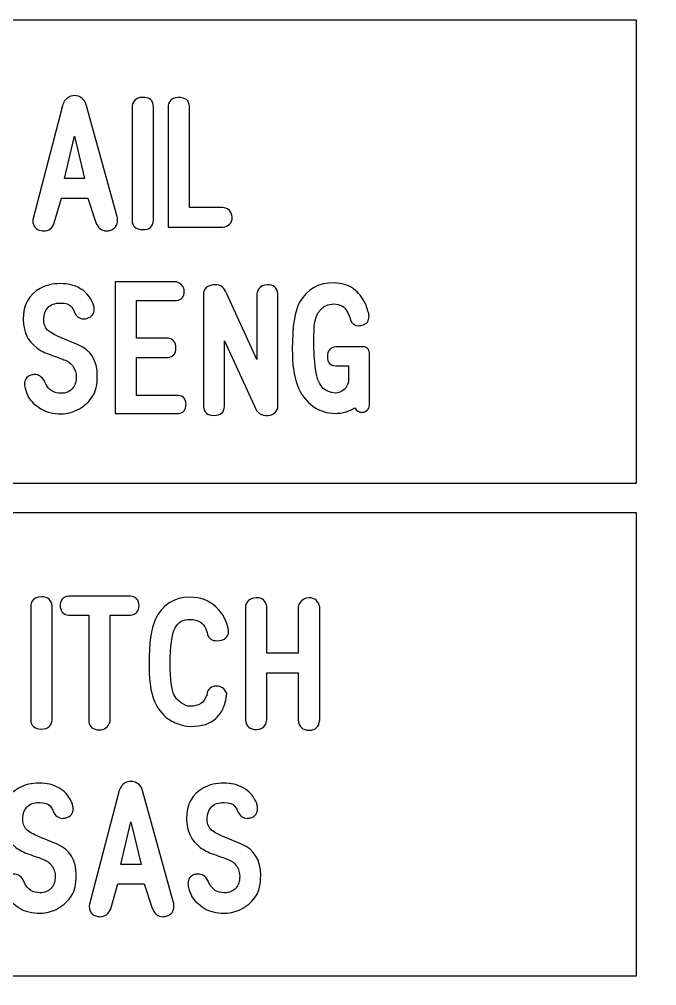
# Model space of a CAD drawing. Extents: x -224 to 225, y -79 to 79.
# Drawn here: x 112.68 to 127.49, y 11.48 to 33.92 of the extents above; entities that cross this region are included whole.
import ezdxf

# ---------------------------------------------------------------- set-up
doc = ezdxf.new("R2010")
doc.units = 0
doc.header["$MEASUREMENT"] = 0
doc.layers.add('PLAN_1', color=7, linetype='CONTINUOUS')

msp = doc.modelspace()

# ---------------------------------------------------------------- linework, layer by layer
at = {"layer": 'PLAN_1', "color": 250}
for points, knots in [([(223.9759, 78.3773), (223.9759, 78.3773), (80.9759, 78.3773), (80.9759, 78.3773), (80.9759, 78.3773), (80.4251, 78.3773), (79.9759, 77.9273), (79.9759, 77.3758), (79.9759, 77.3758), (79.9759, 77.3758), (79.9758, 71.3342), (79.9758, 71.3342), (79.9758, 71.3342), (79.9758, 70.7827), (80.4251, 70.3325), (80.9759, 70.3325), (80.9759, 70.3325), (80.9759, 70.3325), (84.7471, 70.3329), (84.7471, 70.3329), (84.7471, 70.3329), (84.7471, 70.3329), (84.7471, 70.3312), (84.7471, 70.3312), (84.7471, 70.3312), (84.7774, 70.3321), (84.8074, 70.3317), (84.8374, 70.3317), (84.8374, 70.3317), (88.2125, 70.3329), (90.9501, 67.5933), (90.9501, 64.2164), (90.9501, 64.2164), (90.9499, 60.8399), (88.2127, 58.101), (84.8374, 58.101), (84.8374, 58.101), (84.8072, 58.1014), (84.7774, 58.1018), (84.7474, 58.1024), (84.7474, 58.1024), (84.7474, 58.1024), (84.7471, 58.1014), (84.7471, 58.1014), (84.7471, 58.1014), (84.7471, 58.1014), (80.9759, 58.1014), (80.9759, 58.1014), (80.9759, 58.1014), (80.4251, 58.1014), (79.9759, 57.6514), (79.9759, 57.0999), (79.9759, 57.0999), (79.9759, 57.0999), (79.9758, -57.5), (79.9758, -57.5), (79.9758, -57.5), (79.9758, -58.0516), (80.4251, -58.5014), (80.9759, -58.5014), (80.9759, -58.5014), (80.9759, -58.5014), (84.7471, -58.5013), (84.7471, -58.5013), (84.7471, -58.5013), (84.7471, -58.5013), (84.7471, -58.502), (84.7471, -58.502), (84.7471, -58.502), (84.7774, -58.5013), (84.8074, -58.5014), (84.8374, -58.5014), (84.8374, -58.5014), (88.2125, -58.5013), (90.9501, -61.2399), (90.9501, -64.6167), (90.9501, -64.6167), (90.9499, -67.9901), (88.2177, -70.7272), (84.8467, -70.7321), (84.8467, -70.7321), (84.8397, -70.7321), (84.8338, -70.732), (84.8269, -70.7319), (84.8269, -70.7319), (84.8002, -70.7315), (84.7739, -70.7314), (84.7474, -70.7309), (84.7474, -70.7309), (84.7474, -70.7309), (84.7471, -70.7314), (84.7471, -70.7314), (84.7471, -70.7314), (84.7471, -70.7314), (80.9759, -70.7314), (80.9759, -70.7314), (80.9759, -70.7314), (80.4251, -70.7314), (79.9759, -71.181), (79.9759, -71.7325), (79.9759, -71.7325), (79.9759, -71.7325), (79.9758, -77.6209), (79.9758, -77.6209), (79.9758, -77.6209), (79.9758, -77.9033), (80.0791, -78.1466), (80.2822, -78.3424), (80.2822, -78.3424), (80.4854, -78.5379), (80.7318, -78.6325), (81.0136, -78.6218), (81.0136, -78.6218), (81.0136, -78.6218), (224.0136, -78.5346), (224.0136, -78.5346), (224.0136, -78.5346), (224.5508, -78.5142), (224.9758, -78.0725), (224.9758, -77.5342), (224.9758, -77.5342), (224.9758, -77.5342), (224.9758, -71.7378), (224.9758, -71.7378), (224.9758, -71.7378), (224.9758, -71.1866), (224.5266, -70.7368), (223.9758, -70.7368), (223.9758, -70.7368), (223.9758, -70.7368), (220.4778, -70.7365), (220.4778, -70.7365), (220.4778, -70.7365), (220.4778, -70.7365), (220.4778, -70.735), (220.4778, -70.735), (220.4778, -70.735), (220.4481, -70.7357), (220.4179, -70.7368), (220.3879, -70.7368), (220.3879, -70.7368), (217.0127, -70.7365), (214.2753, -67.9983), (214.2753, -64.6215), (214.2753, -64.6215), (214.2753, -61.2481), (217.0057, -58.5128), (220.3752, -58.506), (220.3752, -58.506), (220.381, -58.5058), (220.3857, -58.506), (220.3914, -58.5058), (220.3914, -58.5058), (220.4203, -58.5054), (220.4492, -58.5066), (220.4779, -58.5072), (220.4779, -58.5072), (220.4779, -58.5072), (220.4778, -58.505), (220.4778, -58.505), (220.4778, -58.505), (220.4778, -58.505), (223.9759, -58.505), (223.9759, -58.505), (223.9759, -58.505), (224.5267, -58.505), (224.9758, -58.0556), (224.9758, -57.5041), (224.9758, -57.5041), (224.9758, -57.5041), (224.9758, 57.096), (224.9758, 57.096), (224.9758, 57.096), (224.9758, 57.6478), (224.5266, 58.0971), (223.9758, 58.0971), (223.9758, 58.0971), (223.9758, 58.0971), (220.4778, 58.0973), (220.4778, 58.0973), (220.4778, 58.0973), (220.4778, 58.0973), (220.4778, 58.099), (220.4778, 58.099), (220.4778, 58.099), (220.4481, 58.0981), (220.4179, 58.0971), (220.3879, 58.0971), (220.3879, 58.0971), (217.0127, 58.0973), (214.2753, 60.8356), (214.2753, 64.2126), (214.2753, 64.2126), (214.2753, 67.5856), (217.0053, 70.3207), (220.3743, 70.3279), (220.3743, 70.3279), (220.3808, 70.3282), (220.386, 70.3279), (220.3923, 70.328), (220.3923, 70.328), (220.4209, 70.3288), (220.4495, 70.3274), (220.4779, 70.3268), (220.4779, 70.3268), (220.4779, 70.3268), (220.4778, 70.3291), (220.4778, 70.3291), (220.4778, 70.3291), (220.4778, 70.3291), (223.9759, 70.3291), (223.9759, 70.3291), (223.9759, 70.3291), (224.5267, 70.3291), (224.9758, 70.7785), (224.9758, 71.3299), (224.9758, 71.3299), (224.9758, 71.3299), (224.9758, 77.3759), (224.9758, 77.3759), (224.9758, 77.3759), (224.9758, 77.9276), (224.5265, 78.377), (223.9759, 78.3773)], [0, 0, 0, 0, 0.0175439, 0.0175439, 0.0175439, 0.0175439, 0.0350877, 0.0350877, 0.0350877, 0.0350877, 0.0526316, 0.0526316, 0.0526316, 0.0526316, 0.0701754, 0.0701754, 0.0701754, 0.0701754, 0.0877193, 0.0877193, 0.0877193, 0.0877193, 0.1052632, 0.1052632, 0.1052632, 0.1052632, 0.122807, 0.122807, 0.122807, 0.122807, 0.1403509, 0.1403509, 0.1403509, 0.1403509, 0.1578947, 0.1578947, 0.1578947, 0.1578947, 0.1754386, 0.1754386, 0.1754386, 0.1754386, 0.1929825, 0.1929825, 0.1929825, 0.1929825, 0.2105263, 0.2105263, 0.2105263, 0.2105263, 0.2280702, 0.2280702, 0.2280702, 0.2280702, 0.245614, 0.245614, 0.245614, 0.245614, 0.2631579, 0.2631579, 0.2631579, 0.2631579, 0.2807018, 0.2807018, 0.2807018, 0.2807018, 0.2982456, 0.2982456, 0.2982456, 0.2982456, 0.3157895, 0.3157895, 0.3157895, 0.3157895, 0.3333333, 0.3333333, 0.3333333, 0.3333333, 0.3508772, 0.3508772, 0.3508772, 0.3508772, 0.3684211, 0.3684211, 0.3684211, 0.3684211, 0.3859649, 0.3859649, 0.3859649, 0.3859649, 0.4035088, 0.4035088, 0.4035088, 0.4035088, 0.4210526, 0.4210526, 0.4210526, 0.4210526, 0.4385965, 0.4385965, 0.4385965, 0.4385965, 0.4561404, 0.4561404, 0.4561404, 0.4561404, 0.4736842, 0.4736842, 0.4736842, 0.4736842, 0.4912281, 0.4912281, 0.4912281, 0.4912281, 0.5087719, 0.5087719, 0.5087719, 0.5087719, 0.5263158, 0.5263158, 0.5263158, 0.5263158, 0.5438596, 0.5438596, 0.5438596, 0.5438596, 0.5614035, 0.5614035, 0.5614035, 0.5614035, 0.5789474, 0.5789474, 0.5789474, 0.5789474, 0.5964912, 0.5964912, 0.5964912, 0.5964912, 0.6140351, 0.6140351, 0.6140351, 0.6140351, 0.6315789, 0.6315789, 0.6315789, 0.6315789, 0.6491228, 0.6491228, 0.6491228, 0.6491228, 0.6666667, 0.6666667, 0.6666667, 0.6666667, 0.6842105, 0.6842105, 0.6842105, 0.6842105, 0.7017544, 0.7017544, 0.7017544, 0.7017544, 0.7192982, 0.7192982, 0.7192982, 0.7192982, 0.7368421, 0.7368421, 0.7368421, 0.7368421, 0.754386, 0.754386, 0.754386, 0.754386, 0.7719298, 0.7719298, 0.7719298, 0.7719298, 0.7894737, 0.7894737, 0.7894737, 0.7894737, 0.8070175, 0.8070175, 0.8070175, 0.8070175, 0.8245614, 0.8245614, 0.8245614, 0.8245614, 0.8421053, 0.8421053, 0.8421053, 0.8421053, 0.8596491, 0.8596491, 0.8596491, 0.8596491, 0.877193, 0.877193, 0.877193, 0.877193, 0.8947368, 0.8947368, 0.8947368, 0.8947368, 0.9122807, 0.9122807, 0.9122807, 0.9122807, 0.9298246, 0.9298246, 0.9298246, 0.9298246, 0.9473684, 0.9473684, 0.9473684, 0.9473684, 0.9649123, 0.9649123, 0.9649123, 0.9649123, 1, 1, 1, 1]), ([(101.9357, 69.1187), (101.9357, 69.1187), (203.0161, 69.1187), (203.0161, 69.1187), (203.0161, 69.1187), (203.0161, 69.1187), (203.0161, -69.3472), (203.0161, -69.3472), (203.0161, -69.3472), (203.0161, -69.3472), (101.9357, -69.3472), (101.9357, -69.3472), (101.9357, -69.3472), (101.9357, -69.3472), (101.9357, 69.1187), (101.9357, 69.1187)], [0, 0, 0, 0, 0.2, 0.2, 0.2, 0.2, 0.4, 0.4, 0.4, 0.4, 0.6, 0.6, 0.6, 0.6, 1, 1, 1, 1]), ([(102.9594, 33.9034), (102.9594, 33.9034), (127.0183, 33.9034), (127.0183, 33.9034), (127.0183, 33.9034), (127.0183, 33.9034), (127.0183, 23.1492), (127.0183, 23.1492), (127.0183, 23.1492), (127.0183, 23.1492), (102.9594, 23.1492), (102.9594, 23.1492), (102.9594, 23.1492), (102.9594, 23.1492), (102.9594, 33.9034), (102.9594, 33.9034)], [0, 0, 0, 0, 0.2, 0.2, 0.2, 0.2, 0.4, 0.4, 0.4, 0.4, 0.6, 0.6, 0.6, 0.6, 1, 1, 1, 1]), ([(102.9594, 22.4581), (102.9594, 22.4581), (127.0183, 22.4581), (127.0183, 22.4581), (127.0183, 22.4581), (127.0183, 22.4581), (127.0183, 11.7038), (127.0183, 11.7038), (127.0183, 11.7038), (127.0183, 11.7038), (102.9594, 11.7038), (102.9594, 11.7038), (102.9594, 11.7038), (102.9594, 11.7038), (102.9594, 22.4581), (102.9594, 22.4581)], [0, 0, 0, 0, 0.2, 0.2, 0.2, 0.2, 0.4, 0.4, 0.4, 0.4, 0.6, 0.6, 0.6, 0.6, 1, 1, 1, 1])]:
    msp.add_open_spline(points, degree=3, knots=knots, dxfattribs=at)
at = {"layer": 'PLAN_1', "color": 7}
for points, knots in [([(114.4455, 29.2271), (114.4455, 29.2271), (114.2707, 29.7698), (114.2707, 29.7698), (114.2707, 29.7698), (114.2707, 29.7698), (113.6579, 29.7698), (113.6579, 29.7698), (113.6579, 29.7698), (113.6579, 29.7698), (113.4902, 29.1908), (113.4902, 29.1908), (113.4902, 29.1908), (113.4418, 29.0694), (113.3604, 29.0083), (113.246, 29.0083), (113.246, 29.0083), (113.2277, 29.0084), (113.2078, 29.0101), (113.1869, 29.0139), (113.1869, 29.0139), (113.0567, 29.0402), (112.9911, 29.1164), (112.9911, 29.2429), (112.9911, 29.2429), (112.9912, 29.2627), (112.993, 29.2804), (112.9968, 29.295), (112.9968, 29.295), (112.9968, 29.295), (113.6784, 31.9083), (113.6784, 31.9083), (113.6784, 31.9083), (113.6911, 31.9541), (113.7081, 31.9934), (113.7304, 32.0252), (113.7304, 32.0252), (113.7839, 32.1054), (113.8582, 32.1459), (113.9541, 32.1486), (113.9541, 32.1486), (114.026, 32.1499), (114.0883, 32.1276), (114.141, 32.0824), (114.141, 32.0824), (114.1939, 32.0374), (114.2256, 31.9795), (114.237, 31.9082), (114.237, 31.9082), (114.237, 31.9082), (114.9446, 29.3637), (114.9446, 29.3637), (114.9446, 29.3637), (114.9547, 29.3312), (114.9598, 29.2974), (114.9598, 29.2612), (114.9598, 29.2612), (114.9599, 29.1336), (114.9007, 29.0528), (114.7824, 29.0197), (114.7824, 29.0197), (114.7553, 29.0121), (114.7284, 29.0083), (114.7023, 29.0083), (114.7023, 29.0083), (114.5848, 29.0084), (114.4989, 29.0814), (114.4455, 29.2271)], [0, 0, 0, 0, 0.0555556, 0.0555556, 0.0555556, 0.0555556, 0.1111111, 0.1111111, 0.1111111, 0.1111111, 0.1666667, 0.1666667, 0.1666667, 0.1666667, 0.2222222, 0.2222222, 0.2222222, 0.2222222, 0.2777778, 0.2777778, 0.2777778, 0.2777778, 0.3333333, 0.3333333, 0.3333333, 0.3333333, 0.3888889, 0.3888889, 0.3888889, 0.3888889, 0.4444444, 0.4444444, 0.4444444, 0.4444444, 0.5, 0.5, 0.5, 0.5, 0.5555556, 0.5555556, 0.5555556, 0.5555556, 0.6111111, 0.6111111, 0.6111111, 0.6111111, 0.6666667, 0.6666667, 0.6666667, 0.6666667, 0.7222222, 0.7222222, 0.7222222, 0.7222222, 0.7777778, 0.7777778, 0.7777778, 0.7777778, 0.8333333, 0.8333333, 0.8333333, 0.8333333, 0.8888889, 0.8888889, 0.8888889, 0.8888889, 1, 1, 1, 1]), ([(115.3, 29.2543), (115.3, 29.2543), (115.3, 31.8912), (115.3, 31.8912), (115.3, 31.8912), (115.3012, 31.9337), (115.3107, 31.9692), (115.3278, 31.9992), (115.3278, 31.9992), (115.3673, 32.0712), (115.4416, 32.1078), (115.5491, 32.1091), (115.5491, 32.1091), (115.7022, 32.1103), (115.7843, 32.038), (115.797, 31.8911), (115.797, 31.8911), (115.797, 31.8911), (115.7971, 29.2543), (115.7971, 29.2543), (115.7971, 29.2543), (115.7798, 29.1063), (115.6972, 29.0343), (115.5491, 29.0381), (115.5491, 29.0381), (115.3808, 29.042), (115.2973, 29.1137), (115.3, 29.2543)], [0, 0, 0, 0, 0.125, 0.125, 0.125, 0.125, 0.25, 0.25, 0.25, 0.25, 0.375, 0.375, 0.375, 0.375, 0.5, 0.5, 0.5, 0.5, 0.625, 0.625, 0.625, 0.625, 0.75, 0.75, 0.75, 0.75, 1, 1, 1, 1]), ([(116.1346, 29.0961), (116.1346, 29.0961), (116.1346, 31.9007), (116.1346, 31.9007), (116.1346, 31.9007), (116.1398, 31.9402), (116.1504, 31.9744), (116.1682, 32.003), (116.1682, 32.003), (116.2088, 32.0712), (116.2788, 32.1053), (116.3767, 32.1053), (116.3767, 32.1053), (116.5394, 32.1066), (116.6239, 32.0386), (116.6316, 31.9005), (116.6316, 31.9005), (116.6316, 31.9005), (116.6317, 29.5485), (116.6317, 29.5485), (116.6317, 29.5485), (116.6317, 29.5485), (117.4104, 29.5485), (117.4104, 29.5485), (117.4104, 29.5485), (117.4511, 29.5436), (117.4866, 29.5333), (117.5164, 29.5168), (117.5164, 29.5168), (117.5872, 29.4776), (117.6232, 29.4112), (117.6245, 29.3197), (117.6245, 29.3197), (117.6273, 29.2575), (117.6073, 29.206), (117.5654, 29.1659), (117.5654, 29.1659), (117.5243, 29.1254), (117.4726, 29.1024), (117.4103, 29.096), (117.4103, 29.096), (117.4103, 29.096), (116.1346, 29.0961), (116.1346, 29.0961)], [0, 0, 0, 0, 0.0833333, 0.0833333, 0.0833333, 0.0833333, 0.1666667, 0.1666667, 0.1666667, 0.1666667, 0.25, 0.25, 0.25, 0.25, 0.3333333, 0.3333333, 0.3333333, 0.3333333, 0.4166667, 0.4166667, 0.4166667, 0.4166667, 0.5, 0.5, 0.5, 0.5, 0.5833333, 0.5833333, 0.5833333, 0.5833333, 0.6666667, 0.6666667, 0.6666667, 0.6666667, 0.75, 0.75, 0.75, 0.75, 0.8333333, 0.8333333, 0.8333333, 0.8333333, 1, 1, 1, 1]), ([(113.9582, 31.2108), (113.9582, 31.2108), (113.7268, 30.2225), (113.7268, 30.2225), (113.7268, 30.2225), (113.7268, 30.2225), (114.1945, 30.2225), (114.1945, 30.2225), (114.1945, 30.2225), (114.1945, 30.2225), (113.9582, 31.2108), (113.9582, 31.2108)], [0, 0, 0, 0, 0.25, 0.25, 0.25, 0.25, 0.5, 0.5, 0.5, 0.5, 1, 1, 1, 1]), ([(114.3898, 25.1771), (114.3104, 25.0532), (114.2046, 24.9533), (114.0731, 24.8777), (114.0731, 24.8777), (113.9377, 24.7996), (113.7978, 24.76), (113.6541, 24.76), (113.6541, 24.76), (113.4553, 24.76), (113.2956, 24.7994), (113.1755, 24.8777), (113.1755, 24.8777), (113.0402, 24.9655), (112.9453, 25.0531), (112.892, 25.1402), (112.892, 25.1402), (112.8812, 25.16), (112.857, 25.2229), (112.8195, 25.3283), (112.8195, 25.3283), (112.8062, 25.3664), (112.7991, 25.4065), (112.7991, 25.4473), (112.7991, 25.4473), (112.7993, 25.5528), (112.8475, 25.6227), (112.9441, 25.6557), (112.9441, 25.6557), (112.9741, 25.6659), (113.0032, 25.671), (113.0318, 25.671), (113.0318, 25.671), (113.1259, 25.6711), (113.2034, 25.6221), (113.2645, 25.5235), (113.2645, 25.5235), (113.2646, 25.5153), (113.2727, 25.4936), (113.2886, 25.4606), (113.2886, 25.4606), (113.3593, 25.3102), (113.4806, 25.2348), (113.6516, 25.2348), (113.6516, 25.2348), (113.7597, 25.235), (113.8461, 25.2717), (113.9103, 25.3448), (113.9103, 25.3448), (113.9715, 25.413), (114.0019, 25.5025), (114.0019, 25.6132), (114.0019, 25.6132), (114.002, 25.6996), (113.9783, 25.779), (113.9313, 25.8515), (113.9313, 25.8515), (113.8794, 25.9296), (113.8067, 25.9844), (113.7152, 26.0155), (113.7152, 26.0155), (113.6434, 26.043), (113.5353, 26.0817), (113.391, 26.1325), (113.391, 26.1325), (113.2684, 26.1751), (113.1666, 26.2271), (113.0858, 26.2888), (113.0858, 26.2888), (112.8735, 26.4503), (112.7674, 26.6721), (112.7674, 26.9538), (112.7674, 26.9538), (112.7675, 27.2896), (112.8989, 27.5284), (113.1621, 27.6708), (113.1621, 27.6708), (113.2989, 27.7454), (113.4552, 27.7828), (113.6313, 27.7828), (113.6313, 27.7828), (113.8004, 27.7829), (113.9516, 27.7458), (114.0858, 27.6728), (114.0858, 27.6728), (114.2149, 27.6011), (114.3108, 27.4972), (114.3725, 27.3619), (114.3725, 27.3619), (114.3725, 27.3619), (114.3967, 27.306), (114.3967, 27.306), (114.3967, 27.306), (114.3979, 27.3035), (114.3985, 27.3009), (114.3985, 27.2984), (114.3985, 27.2984), (114.3967, 27.3035), (114.3953, 27.3059), (114.3953, 27.3059), (114.3953, 27.3059), (114.3953, 27.3048), (114.3979, 27.2957), (114.4042, 27.2799), (114.4042, 27.2799), (114.4132, 27.2513), (114.4176, 27.2214), (114.4176, 27.1903), (114.4176, 27.1903), (114.4177, 27.0815), (114.3648, 27.0103), (114.2593, 26.978), (114.2593, 26.978), (114.2308, 26.9684), (114.2034, 26.9634), (114.1773, 26.9634), (114.1773, 26.9634), (114.077, 26.9636), (114.0012, 27.0205), (113.9516, 27.1343), (113.9516, 27.1343), (113.9492, 27.1497), (113.9281, 27.187), (113.8887, 27.2482), (113.8887, 27.2482), (113.8425, 27.3042), (113.7597, 27.332), (113.6389, 27.332), (113.6389, 27.332), (113.5035, 27.3323), (113.4037, 27.2951), (113.3388, 27.222), (113.3388, 27.222), (113.2837, 27.1579), (113.2524, 27.0739), (113.246, 26.9709), (113.246, 26.9709), (113.2398, 26.8591), (113.2695, 26.7701), (113.3357, 26.7046), (113.3357, 26.7046), (113.3878, 26.6526), (113.4863, 26.5959), (113.6313, 26.5348), (113.6313, 26.5348), (113.6313, 26.5348), (114.0471, 26.36), (114.0471, 26.36), (114.0471, 26.36), (114.3427, 26.2355), (114.4901, 25.9965), (114.4901, 25.643), (114.4901, 25.643), (114.4902, 25.4378), (114.4564, 25.2825), (114.3898, 25.1771)], [0, 0, 0, 0, 0.025, 0.025, 0.025, 0.025, 0.05, 0.05, 0.05, 0.05, 0.075, 0.075, 0.075, 0.075, 0.1, 0.1, 0.1, 0.1, 0.125, 0.125, 0.125, 0.125, 0.15, 0.15, 0.15, 0.15, 0.175, 0.175, 0.175, 0.175, 0.2, 0.2, 0.2, 0.2, 0.225, 0.225, 0.225, 0.225, 0.25, 0.25, 0.25, 0.25, 0.275, 0.275, 0.275, 0.275, 0.3, 0.3, 0.3, 0.3, 0.325, 0.325, 0.325, 0.325, 0.35, 0.35, 0.35, 0.35, 0.375, 0.375, 0.375, 0.375, 0.4, 0.4, 0.4, 0.4, 0.425, 0.425, 0.425, 0.425, 0.45, 0.45, 0.45, 0.45, 0.475, 0.475, 0.475, 0.475, 0.5, 0.5, 0.5, 0.5, 0.525, 0.525, 0.525, 0.525, 0.55, 0.55, 0.55, 0.55, 0.575, 0.575, 0.575, 0.575, 0.6, 0.6, 0.6, 0.6, 0.625, 0.625, 0.625, 0.625, 0.65, 0.65, 0.65, 0.65, 0.675, 0.675, 0.675, 0.675, 0.7, 0.7, 0.7, 0.7, 0.725, 0.725, 0.725, 0.725, 0.75, 0.75, 0.75, 0.75, 0.775, 0.775, 0.775, 0.775, 0.8, 0.8, 0.8, 0.8, 0.825, 0.825, 0.825, 0.825, 0.85, 0.85, 0.85, 0.85, 0.875, 0.875, 0.875, 0.875, 0.9, 0.9, 0.9, 0.9, 0.925, 0.925, 0.925, 0.925, 0.95, 0.95, 0.95, 0.95, 1, 1, 1, 1]), ([(114.9053, 24.7678), (114.9053, 24.7678), (114.9053, 27.8204), (114.9053, 27.8204), (114.9053, 27.8204), (114.9053, 27.8204), (116.3317, 27.8204), (116.3317, 27.8204), (116.3317, 27.8204), (116.4499, 27.7759), (116.5083, 27.7032), (116.5083, 27.604), (116.5083, 27.604), (116.5085, 27.4776), (116.4498, 27.4063), (116.3316, 27.3918), (116.3316, 27.3918), (116.3316, 27.3918), (115.4024, 27.3919), (115.4024, 27.3919), (115.4024, 27.3919), (115.4024, 27.3919), (115.4024, 26.5165), (115.4024, 26.5165), (115.4024, 26.5165), (115.4024, 26.5165), (116.1346, 26.5165), (116.1346, 26.5165), (116.1346, 26.5165), (116.2549, 26.4993), (116.3151, 26.4211), (116.3151, 26.2819), (116.3151, 26.2819), (116.3152, 26.154), (116.2547, 26.0829), (116.1345, 26.0696), (116.1345, 26.0696), (116.1345, 26.0696), (115.4024, 26.0696), (115.4024, 26.0696), (115.4024, 26.0696), (115.4024, 26.0696), (115.4024, 25.1848), (115.4024, 25.1848), (115.4024, 25.1848), (115.4024, 25.1848), (116.3743, 25.1848), (116.3743, 25.1848), (116.3743, 25.1848), (116.4924, 25.1735), (116.5515, 25.1046), (116.5515, 24.9781), (116.5515, 24.9781), (116.5515, 24.8504), (116.4924, 24.7804), (116.3748, 24.7677), (116.3748, 24.7677), (116.3748, 24.7677), (114.9053, 24.7678), (114.9053, 24.7678)], [0, 0, 0, 0, 0.0625, 0.0625, 0.0625, 0.0625, 0.125, 0.125, 0.125, 0.125, 0.1875, 0.1875, 0.1875, 0.1875, 0.25, 0.25, 0.25, 0.25, 0.3125, 0.3125, 0.3125, 0.3125, 0.375, 0.375, 0.375, 0.375, 0.4375, 0.4375, 0.4375, 0.4375, 0.5, 0.5, 0.5, 0.5, 0.5625, 0.5625, 0.5625, 0.5625, 0.625, 0.625, 0.625, 0.625, 0.6875, 0.6875, 0.6875, 0.6875, 0.75, 0.75, 0.75, 0.75, 0.8125, 0.8125, 0.8125, 0.8125, 0.875, 0.875, 0.875, 0.875, 1, 1, 1, 1]), ([(118.142, 24.9387), (118.142, 24.9387), (117.4421, 26.4568), (117.4421, 26.4568), (117.4421, 26.4568), (117.4421, 26.4568), (117.4421, 24.928), (117.4421, 24.928), (117.4421, 24.928), (117.4384, 24.7869), (117.3576, 24.7175), (117.1999, 24.7212), (117.1999, 24.7212), (117.0474, 24.7252), (116.9653, 24.7937), (116.9539, 24.9285), (116.9539, 24.9285), (116.9539, 24.9285), (116.954, 27.5496), (116.954, 27.5496), (116.954, 27.5496), (116.9565, 27.5845), (116.9653, 27.6149), (116.98, 27.6409), (116.98, 27.6409), (117.0189, 27.7032), (117.0868, 27.7407), (117.1847, 27.7528), (117.1847, 27.7528), (117.2, 27.7554), (117.2139, 27.7566), (117.2279, 27.7566), (117.2279, 27.7566), (117.357, 27.7566), (117.4447, 27.6899), (117.4923, 27.557), (117.4923, 27.557), (117.4923, 27.557), (118.2, 26.0188), (118.2, 26.0188), (118.2, 26.0188), (118.2, 26.0188), (118.2, 27.5464), (118.2, 27.5464), (118.2, 27.5464), (118.2063, 27.5859), (118.2176, 27.6206), (118.2354, 27.6505), (118.2354, 27.6505), (118.2787, 27.7197), (118.3486, 27.7553), (118.4459, 27.7566), (118.4459, 27.7566), (118.5839, 27.7581), (118.6639, 27.688), (118.6861, 27.5462), (118.6861, 27.5462), (118.6861, 27.5462), (118.6861, 24.928), (118.6861, 24.928), (118.6861, 24.928), (118.6812, 24.8899), (118.6702, 24.8566), (118.6524, 24.8294), (118.6524, 24.8294), (118.6119, 24.7606), (118.545, 24.725), (118.4535, 24.7212), (118.4535, 24.7212), (118.3004, 24.7125), (118.1967, 24.7848), (118.142, 24.9387)], [0, 0, 0, 0, 0.0526316, 0.0526316, 0.0526316, 0.0526316, 0.1052632, 0.1052632, 0.1052632, 0.1052632, 0.1578947, 0.1578947, 0.1578947, 0.1578947, 0.2105263, 0.2105263, 0.2105263, 0.2105263, 0.2631579, 0.2631579, 0.2631579, 0.2631579, 0.3157895, 0.3157895, 0.3157895, 0.3157895, 0.3684211, 0.3684211, 0.3684211, 0.3684211, 0.4210526, 0.4210526, 0.4210526, 0.4210526, 0.4736842, 0.4736842, 0.4736842, 0.4736842, 0.5263158, 0.5263158, 0.5263158, 0.5263158, 0.5789474, 0.5789474, 0.5789474, 0.5789474, 0.6315789, 0.6315789, 0.6315789, 0.6315789, 0.6842105, 0.6842105, 0.6842105, 0.6842105, 0.7368421, 0.7368421, 0.7368421, 0.7368421, 0.7894737, 0.7894737, 0.7894737, 0.7894737, 0.8421053, 0.8421053, 0.8421053, 0.8421053, 0.8947368, 0.8947368, 0.8947368, 0.8947368, 1, 1, 1, 1]), ([(120.4185, 24.8663), (120.3028, 24.8022), (120.1685, 24.7695), (120.016, 24.7695), (120.016, 24.7695), (119.8242, 24.7695), (119.6543, 24.8229), (119.5081, 24.9298), (119.5081, 24.9298), (119.3326, 25.059), (119.2112, 25.2196), (119.1426, 25.4123), (119.1426, 25.4123), (119.0606, 25.6444), (119.0199, 25.9271), (119.0199, 26.2609), (119.0199, 26.2609), (119.0201, 26.7862), (119.0771, 27.1489), (119.1915, 27.3486), (119.1915, 27.3486), (119.3678, 27.6603), (119.6384, 27.8101), (120.0033, 27.7974), (120.0033, 27.7974), (120.1698, 27.7923), (120.3071, 27.7547), (120.4165, 27.6835), (120.4165, 27.6835), (120.5195, 27.6167), (120.611, 27.5107), (120.6904, 27.3658), (120.6904, 27.3658), (120.7203, 27.3112), (120.7381, 27.2748), (120.7445, 27.2576), (120.7445, 27.2576), (120.7592, 27.2081), (120.7744, 27.1578), (120.789, 27.1082), (120.789, 27.1082), (120.7993, 27.0785), (120.8042, 27.0478), (120.8042, 27.0155), (120.8042, 27.0155), (120.8043, 26.914), (120.7515, 26.8476), (120.6459, 26.8178), (120.6459, 26.8178), (120.6161, 26.8095), (120.5881, 26.8051), (120.562, 26.8051), (120.562, 26.8051), (120.4713, 26.8051), (120.4082, 26.8476), (120.372, 26.9334), (120.372, 26.9334), (120.3709, 26.9374), (120.3612, 26.9709), (120.344, 27.0357), (120.344, 27.0357), (120.3429, 27.0434), (120.3249, 27.0797), (120.29, 27.1451), (120.29, 27.1451), (120.2341, 27.2507), (120.1342, 27.3053), (119.9899, 27.3091), (119.9899, 27.3091), (119.9283, 27.3103), (119.8641, 27.2964), (119.7986, 27.2684), (119.7986, 27.2684), (119.7261, 27.2362), (119.6657, 27.1776), (119.6161, 27.0924), (119.6161, 27.0924), (119.566, 27.0071), (119.5367, 26.8876), (119.5265, 26.7338), (119.5265, 26.7338), (119.5253, 26.704), (119.5246, 26.554), (119.5246, 26.2832), (119.5246, 26.2832), (119.5247, 26.0651), (119.5475, 25.8496), (119.5933, 25.6373), (119.5933, 25.6373), (119.648, 25.3864), (119.789, 25.2539), (120.016, 25.2406), (120.016, 25.2406), (120.0905, 25.2358), (120.159, 25.2635), (120.2226, 25.3246), (120.2226, 25.3246), (120.28, 25.378), (120.3135, 25.4358), (120.3249, 25.4975), (120.3249, 25.4975), (120.3249, 25.4975), (120.325, 25.8739), (120.325, 25.8739), (120.325, 25.8739), (120.325, 25.8739), (120.0307, 25.8739), (120.0307, 25.8739), (120.0307, 25.8739), (119.9018, 25.8762), (119.8374, 25.9469), (119.8374, 26.0861), (119.8374, 26.0861), (119.8375, 26.2241), (119.9022, 26.3009), (120.0312, 26.3169), (120.0312, 26.3169), (120.0312, 26.3169), (120.6886, 26.3171), (120.6886, 26.3171), (120.6886, 26.3171), (120.7148, 26.3157), (120.7413, 26.3022), (120.7686, 26.2761), (120.7686, 26.2761), (120.7985, 26.245), (120.8131, 26.2082), (120.8131, 26.1661), (120.8131, 26.1661), (120.8131, 26.1661), (120.8132, 25.3932), (120.8132, 25.3932), (120.8132, 25.3932), (120.8146, 25.3907), (120.8144, 25.2456), (120.8131, 24.9577), (120.8131, 24.9577), (120.8106, 24.91), (120.7921, 24.8712), (120.7585, 24.8402), (120.7585, 24.8402), (120.7243, 24.809), (120.6847, 24.7937), (120.6402, 24.7937), (120.6402, 24.7937), (120.5729, 24.7938), (120.5163, 24.8281), (120.4705, 24.896), (120.4705, 24.896), (120.4655, 24.8924), (120.4482, 24.8827), (120.4185, 24.8663)], [0, 0, 0, 0, 0.025641, 0.025641, 0.025641, 0.025641, 0.0512821, 0.0512821, 0.0512821, 0.0512821, 0.0769231, 0.0769231, 0.0769231, 0.0769231, 0.1025641, 0.1025641, 0.1025641, 0.1025641, 0.1282051, 0.1282051, 0.1282051, 0.1282051, 0.1538462, 0.1538462, 0.1538462, 0.1538462, 0.1794872, 0.1794872, 0.1794872, 0.1794872, 0.2051282, 0.2051282, 0.2051282, 0.2051282, 0.2307692, 0.2307692, 0.2307692, 0.2307692, 0.2564103, 0.2564103, 0.2564103, 0.2564103, 0.2820513, 0.2820513, 0.2820513, 0.2820513, 0.3076923, 0.3076923, 0.3076923, 0.3076923, 0.3333333, 0.3333333, 0.3333333, 0.3333333, 0.3589744, 0.3589744, 0.3589744, 0.3589744, 0.3846154, 0.3846154, 0.3846154, 0.3846154, 0.4102564, 0.4102564, 0.4102564, 0.4102564, 0.4358974, 0.4358974, 0.4358974, 0.4358974, 0.4615385, 0.4615385, 0.4615385, 0.4615385, 0.4871795, 0.4871795, 0.4871795, 0.4871795, 0.5128205, 0.5128205, 0.5128205, 0.5128205, 0.5384615, 0.5384615, 0.5384615, 0.5384615, 0.5641026, 0.5641026, 0.5641026, 0.5641026, 0.5897436, 0.5897436, 0.5897436, 0.5897436, 0.6153846, 0.6153846, 0.6153846, 0.6153846, 0.6410256, 0.6410256, 0.6410256, 0.6410256, 0.6666667, 0.6666667, 0.6666667, 0.6666667, 0.6923077, 0.6923077, 0.6923077, 0.6923077, 0.7179487, 0.7179487, 0.7179487, 0.7179487, 0.7435897, 0.7435897, 0.7435897, 0.7435897, 0.7692308, 0.7692308, 0.7692308, 0.7692308, 0.7948718, 0.7948718, 0.7948718, 0.7948718, 0.8205128, 0.8205128, 0.8205128, 0.8205128, 0.8461538, 0.8461538, 0.8461538, 0.8461538, 0.8717949, 0.8717949, 0.8717949, 0.8717949, 0.8974359, 0.8974359, 0.8974359, 0.8974359, 0.9230769, 0.9230769, 0.9230769, 0.9230769, 0.9487179, 0.9487179, 0.9487179, 0.9487179, 1, 1, 1, 1]), ([(112.9439, 17.6537), (112.9439, 17.6537), (112.9439, 20.2902), (112.9439, 20.2902), (112.9439, 20.2902), (112.9451, 20.333), (112.9547, 20.3685), (112.9718, 20.3983), (112.9718, 20.3983), (113.0112, 20.4703), (113.0856, 20.5071), (113.1931, 20.5084), (113.1931, 20.5084), (113.3464, 20.5097), (113.4283, 20.4371), (113.441, 20.2902), (113.441, 20.2902), (113.441, 20.2902), (113.441, 17.6537), (113.441, 17.6537), (113.441, 17.6537), (113.424, 17.5053), (113.3412, 17.4336), (113.1931, 17.4374), (113.1931, 17.4374), (113.0247, 17.4414), (112.9413, 17.513), (112.9439, 17.6537)], [0, 0, 0, 0, 0.125, 0.125, 0.125, 0.125, 0.25, 0.25, 0.25, 0.25, 0.375, 0.375, 0.375, 0.375, 0.5, 0.5, 0.5, 0.5, 0.625, 0.625, 0.625, 0.625, 0.75, 0.75, 0.75, 0.75, 1, 1, 1, 1]), ([(114.7892, 20.0844), (114.7892, 20.0844), (114.7892, 17.6072), (114.7892, 17.6072), (114.7892, 17.6072), (114.7372, 17.4783), (114.6532, 17.4144), (114.5381, 17.4169), (114.5381, 17.4169), (114.3902, 17.4223), (114.308, 17.485), (114.2921, 17.6071), (114.2921, 17.6071), (114.2921, 17.6071), (114.2921, 20.0844), (114.2921, 20.0844), (114.2921, 20.0844), (114.2921, 20.0844), (113.8193, 20.0844), (113.8193, 20.0844), (113.8193, 20.0844), (113.6915, 20.0977), (113.6272, 20.1745), (113.6272, 20.3131), (113.6272, 20.3131), (113.6274, 20.4347), (113.6914, 20.5052), (113.8192, 20.5235), (113.8192, 20.5235), (113.8192, 20.5235), (115.2643, 20.5236), (115.2643, 20.5236), (115.2643, 20.5236), (115.3944, 20.5078), (115.4599, 20.4346), (115.4599, 20.3056), (115.4599, 20.3056), (115.4599, 20.1709), (115.3944, 20.0971), (115.2641, 20.0844), (115.2641, 20.0844), (115.2641, 20.0844), (114.7892, 20.0844), (114.7892, 20.0844)], [0, 0, 0, 0, 0.0833333, 0.0833333, 0.0833333, 0.0833333, 0.1666667, 0.1666667, 0.1666667, 0.1666667, 0.25, 0.25, 0.25, 0.25, 0.3333333, 0.3333333, 0.3333333, 0.3333333, 0.4166667, 0.4166667, 0.4166667, 0.4166667, 0.5, 0.5, 0.5, 0.5, 0.5833333, 0.5833333, 0.5833333, 0.5833333, 0.6666667, 0.6666667, 0.6666667, 0.6666667, 0.75, 0.75, 0.75, 0.75, 0.8333333, 0.8333333, 0.8333333, 0.8333333, 1, 1, 1, 1]), ([(117.2449, 17.6834), (117.1203, 17.5594), (116.9213, 17.4971), (116.6466, 17.4971), (116.6466, 17.4971), (116.5736, 17.4971), (116.4871, 17.5142), (116.3879, 17.5492), (116.3879, 17.5492), (116.2614, 17.5938), (116.1629, 17.6465), (116.0936, 17.7075), (116.0936, 17.7075), (115.9411, 17.8391), (115.8342, 18.0069), (115.7732, 18.2103), (115.7732, 18.2103), (115.7173, 18.3929), (115.6906, 18.6374), (115.6931, 18.9438), (115.6931, 18.9438), (115.6945, 19.4323), (115.7408, 19.7741), (115.833, 19.9699), (115.833, 19.9699), (115.9971, 20.3228), (116.2671, 20.4987), (116.6447, 20.4987), (116.6447, 20.4987), (116.8819, 20.4988), (117.0814, 20.425), (117.2429, 20.2769), (117.2429, 20.2769), (117.405, 20.1257), (117.5035, 19.9445), (117.5366, 19.7335), (117.5366, 19.7335), (117.5443, 19.6927), (117.5423, 19.6604), (117.5315, 19.6368), (117.5315, 19.6368), (117.4941, 19.5377), (117.4095, 19.4881), (117.2779, 19.4881), (117.2779, 19.4881), (117.1526, 19.4881), (117.077, 19.5358), (117.0509, 19.631), (117.0509, 19.631), (117.0351, 19.7005), (117.0223, 19.7443), (117.0134, 19.7633), (117.0134, 19.7633), (116.952, 19.9056), (116.8316, 19.9794), (116.6543, 19.9845), (116.6543, 19.9845), (116.4878, 19.9896), (116.3695, 19.9235), (116.2989, 19.7875), (116.2989, 19.7875), (116.2207, 19.6345), (116.1813, 19.3533), (116.1813, 18.9438), (116.1813, 18.9438), (116.1815, 18.5911), (116.2131, 18.3514), (116.276, 18.2249), (116.276, 18.2249), (116.3073, 18.162), (116.3606, 18.1028), (116.4362, 18.0482), (116.4362, 18.0482), (116.512, 17.9938), (116.5812, 17.9663), (116.6428, 17.9663), (116.6428, 17.9663), (116.8494, 17.9664), (116.9778, 18.0501), (117.0287, 18.218), (117.0287, 18.218), (117.0288, 18.218), (117.03, 18.2153), (117.0325, 18.2103), (117.0325, 18.2103), (117.0339, 18.2143), (117.0363, 18.2307), (117.0395, 18.2605), (117.0395, 18.2605), (117.0421, 18.3076), (117.0656, 18.3488), (117.1107, 18.3832), (117.1107, 18.3832), (117.1554, 18.4183), (117.206, 18.4353), (117.2632, 18.4353), (117.2632, 18.4353), (117.3701, 18.4354), (117.4489, 18.3788), (117.4997, 18.2643), (117.4997, 18.2643), (117.4788, 18.1094), (117.4495, 17.9909), (117.412, 17.9103), (117.412, 17.9103), (117.379, 17.8371), (117.323, 17.7615), (117.2449, 17.6834)], [0, 0, 0, 0, 0.0357143, 0.0357143, 0.0357143, 0.0357143, 0.0714286, 0.0714286, 0.0714286, 0.0714286, 0.1071429, 0.1071429, 0.1071429, 0.1071429, 0.1428571, 0.1428571, 0.1428571, 0.1428571, 0.1785714, 0.1785714, 0.1785714, 0.1785714, 0.2142857, 0.2142857, 0.2142857, 0.2142857, 0.25, 0.25, 0.25, 0.25, 0.2857143, 0.2857143, 0.2857143, 0.2857143, 0.3214286, 0.3214286, 0.3214286, 0.3214286, 0.3571429, 0.3571429, 0.3571429, 0.3571429, 0.3928571, 0.3928571, 0.3928571, 0.3928571, 0.4285714, 0.4285714, 0.4285714, 0.4285714, 0.4642857, 0.4642857, 0.4642857, 0.4642857, 0.5, 0.5, 0.5, 0.5, 0.5357143, 0.5357143, 0.5357143, 0.5357143, 0.5714286, 0.5714286, 0.5714286, 0.5714286, 0.6071429, 0.6071429, 0.6071429, 0.6071429, 0.6428571, 0.6428571, 0.6428571, 0.6428571, 0.6785714, 0.6785714, 0.6785714, 0.6785714, 0.7142857, 0.7142857, 0.7142857, 0.7142857, 0.75, 0.75, 0.75, 0.75, 0.7857143, 0.7857143, 0.7857143, 0.7857143, 0.8214286, 0.8214286, 0.8214286, 0.8214286, 0.8571429, 0.8571429, 0.8571429, 0.8571429, 0.8928571, 0.8928571, 0.8928571, 0.8928571, 0.9285714, 0.9285714, 0.9285714, 0.9285714, 1, 1, 1, 1]), ([(119.1608, 17.6537), (119.1608, 17.6537), (119.1608, 18.7413), (119.1608, 18.7413), (119.1608, 18.7413), (119.1608, 18.7413), (118.4303, 18.7413), (118.4303, 18.7413), (118.4303, 18.7413), (118.4303, 18.7413), (118.4303, 17.6537), (118.4303, 17.6537), (118.4303, 17.6537), (118.424, 17.6096), (118.4125, 17.5728), (118.3947, 17.5415), (118.3947, 17.5415), (118.353, 17.4662), (118.2848, 17.4271), (118.19, 17.4259), (118.19, 17.4259), (118.0362, 17.4235), (117.9497, 17.499), (117.9313, 17.6528), (117.9313, 17.6528), (117.9313, 17.6528), (117.9315, 20.272), (117.9315, 20.272), (117.9315, 20.272), (117.9364, 20.3132), (117.9478, 20.3481), (117.9669, 20.3779), (117.9669, 20.3779), (118.0103, 20.4474), (118.082, 20.4836), (118.1824, 20.486), (118.1824, 20.486), (118.323, 20.4888), (118.4055, 20.4175), (118.4303, 20.2719), (118.4303, 20.2719), (118.4303, 20.2719), (118.4303, 19.1956), (118.4303, 19.1956), (118.4303, 19.1956), (118.4303, 19.1956), (119.1608, 19.1956), (119.1608, 19.1956), (119.1608, 19.1956), (119.1608, 19.1956), (119.1608, 20.272), (119.1608, 20.272), (119.1608, 20.272), (119.1685, 20.3132), (119.1811, 20.3481), (119.2001, 20.3779), (119.2001, 20.3779), (119.2459, 20.4474), (119.3165, 20.4836), (119.4118, 20.486), (119.4118, 20.486), (119.4767, 20.4876), (119.5313, 20.4677), (119.5771, 20.4275), (119.5771, 20.4275), (119.6224, 20.3869), (119.6489, 20.3354), (119.6578, 20.2719), (119.6578, 20.2719), (119.6578, 20.2719), (119.6579, 17.6537), (119.6579, 17.6537), (119.6579, 17.6537), (119.642, 17.4895), (119.5612, 17.4075), (119.4156, 17.4075), (119.4156, 17.4075), (119.2554, 17.4076), (119.1709, 17.4894), (119.1608, 17.6537)], [0, 0, 0, 0, 0.047619, 0.047619, 0.047619, 0.047619, 0.0952381, 0.0952381, 0.0952381, 0.0952381, 0.1428571, 0.1428571, 0.1428571, 0.1428571, 0.1904762, 0.1904762, 0.1904762, 0.1904762, 0.2380952, 0.2380952, 0.2380952, 0.2380952, 0.2857143, 0.2857143, 0.2857143, 0.2857143, 0.3333333, 0.3333333, 0.3333333, 0.3333333, 0.3809524, 0.3809524, 0.3809524, 0.3809524, 0.4285714, 0.4285714, 0.4285714, 0.4285714, 0.4761905, 0.4761905, 0.4761905, 0.4761905, 0.5238095, 0.5238095, 0.5238095, 0.5238095, 0.5714286, 0.5714286, 0.5714286, 0.5714286, 0.6190476, 0.6190476, 0.6190476, 0.6190476, 0.6666667, 0.6666667, 0.6666667, 0.6666667, 0.7142857, 0.7142857, 0.7142857, 0.7142857, 0.7619048, 0.7619048, 0.7619048, 0.7619048, 0.8095238, 0.8095238, 0.8095238, 0.8095238, 0.8571429, 0.8571429, 0.8571429, 0.8571429, 0.9047619, 0.9047619, 0.9047619, 0.9047619, 1, 1, 1, 1]), ([(113.9, 13.5764), (113.8206, 13.4524), (113.7149, 13.3524), (113.5834, 13.2768), (113.5834, 13.2768), (113.4482, 13.1987), (113.3081, 13.1593), (113.1644, 13.1593), (113.1644, 13.1593), (112.9656, 13.1594), (112.8059, 13.1986), (112.6858, 13.2768), (112.6858, 13.2768), (112.5504, 13.3647), (112.4556, 13.4522), (112.4023, 13.5393), (112.4023, 13.5393), (112.3915, 13.559), (112.3673, 13.622), (112.3298, 13.7276), (112.3298, 13.7276), (112.3165, 13.7659), (112.3094, 13.8058), (112.3094, 13.8464), (112.3094, 13.8464), (112.3094, 13.952), (112.3578, 14.0218), (112.4544, 14.055), (112.4544, 14.055), (112.4844, 14.0651), (112.5135, 14.0701), (112.5421, 14.0701), (112.5421, 14.0701), (112.6364, 14.0702), (112.7137, 14.0212), (112.7748, 13.9226), (112.7748, 13.9226), (112.7749, 13.9145), (112.783, 13.8929), (112.7989, 13.8597), (112.7989, 13.8597), (112.8695, 13.7092), (112.9909, 13.634), (113.1619, 13.634), (113.1619, 13.634), (113.27, 13.634), (113.3564, 13.6709), (113.4206, 13.7441), (113.4206, 13.7441), (113.4817, 13.812), (113.5122, 13.9018), (113.5122, 14.0124), (113.5122, 14.0124), (113.5123, 14.0989), (113.4886, 14.1783), (113.4416, 14.2508), (113.4416, 14.2508), (113.3896, 14.329), (113.317, 14.3835), (113.2255, 14.4148), (113.2255, 14.4148), (113.1537, 14.4421), (113.0456, 14.4808), (112.9013, 14.5316), (112.9013, 14.5316), (112.7786, 14.5743), (112.6769, 14.6264), (112.5961, 14.6881), (112.5961, 14.6881), (112.3839, 14.8497), (112.2777, 15.0714), (112.2777, 15.3529), (112.2777, 15.3529), (112.2778, 15.6888), (112.4092, 15.9277), (112.6724, 16.07), (112.6724, 16.07), (112.8092, 16.1445), (112.9655, 16.1819), (113.1416, 16.1819), (113.1416, 16.1819), (113.3107, 16.182), (113.4619, 16.145), (113.5961, 16.0719), (113.5961, 16.0719), (113.7252, 16.0003), (113.8211, 15.8965), (113.8828, 15.761), (113.8828, 15.761), (113.8828, 15.761), (113.907, 15.7052), (113.907, 15.7052), (113.907, 15.7052), (113.9084, 15.7028), (113.9088, 15.7), (113.9088, 15.6975), (113.9088, 15.6975), (113.907, 15.7028), (113.9056, 15.7052), (113.9056, 15.7052), (113.9056, 15.7052), (113.9058, 15.704), (113.9082, 15.695), (113.9145, 15.6791), (113.9145, 15.6791), (113.9234, 15.6507), (113.9279, 15.6207), (113.9279, 15.5894), (113.9279, 15.5894), (113.928, 15.481), (113.8751, 15.4096), (113.7696, 15.3771), (113.7696, 15.3771), (113.7411, 15.3677), (113.7137, 15.3625), (113.6876, 15.3625), (113.6876, 15.3625), (113.5873, 15.3626), (113.5115, 15.4198), (113.4619, 15.5336), (113.4619, 15.5336), (113.4595, 15.5488), (113.4384, 15.5862), (113.399, 15.6473), (113.399, 15.6473), (113.3527, 15.7034), (113.27, 15.7313), (113.1492, 15.7313), (113.1492, 15.7313), (113.0138, 15.7314), (112.914, 15.6944), (112.8491, 15.6213), (112.8491, 15.6213), (112.7939, 15.5572), (112.7627, 15.4731), (112.7563, 15.3702), (112.7563, 15.3702), (112.7501, 15.2583), (112.7798, 15.1693), (112.846, 15.1037), (112.846, 15.1037), (112.8981, 15.0517), (112.9966, 14.995), (113.1416, 14.9341), (113.1416, 14.9341), (113.1416, 14.9341), (113.5573, 14.7595), (113.5573, 14.7595), (113.5573, 14.7595), (113.853, 14.6348), (114.0004, 14.3956), (114.0004, 14.0423), (114.0004, 14.0423), (114.0004, 13.8368), (113.9667, 13.6818), (113.9, 13.5764)], [0, 0, 0, 0, 0.025, 0.025, 0.025, 0.025, 0.05, 0.05, 0.05, 0.05, 0.075, 0.075, 0.075, 0.075, 0.1, 0.1, 0.1, 0.1, 0.125, 0.125, 0.125, 0.125, 0.15, 0.15, 0.15, 0.15, 0.175, 0.175, 0.175, 0.175, 0.2, 0.2, 0.2, 0.2, 0.225, 0.225, 0.225, 0.225, 0.25, 0.25, 0.25, 0.25, 0.275, 0.275, 0.275, 0.275, 0.3, 0.3, 0.3, 0.3, 0.325, 0.325, 0.325, 0.325, 0.35, 0.35, 0.35, 0.35, 0.375, 0.375, 0.375, 0.375, 0.4, 0.4, 0.4, 0.4, 0.425, 0.425, 0.425, 0.425, 0.45, 0.45, 0.45, 0.45, 0.475, 0.475, 0.475, 0.475, 0.5, 0.5, 0.5, 0.5, 0.525, 0.525, 0.525, 0.525, 0.55, 0.55, 0.55, 0.55, 0.575, 0.575, 0.575, 0.575, 0.6, 0.6, 0.6, 0.6, 0.625, 0.625, 0.625, 0.625, 0.65, 0.65, 0.65, 0.65, 0.675, 0.675, 0.675, 0.675, 0.7, 0.7, 0.7, 0.7, 0.725, 0.725, 0.725, 0.725, 0.75, 0.75, 0.75, 0.75, 0.775, 0.775, 0.775, 0.775, 0.8, 0.8, 0.8, 0.8, 0.825, 0.825, 0.825, 0.825, 0.85, 0.85, 0.85, 0.85, 0.875, 0.875, 0.875, 0.875, 0.9, 0.9, 0.9, 0.9, 0.925, 0.925, 0.925, 0.925, 0.95, 0.95, 0.95, 0.95, 1, 1, 1, 1]), ([(115.7568, 13.2979), (115.7568, 13.2979), (115.582, 13.8407), (115.582, 13.8407), (115.582, 13.8407), (115.582, 13.8407), (114.9692, 13.8407), (114.9692, 13.8407), (114.9692, 13.8407), (114.9692, 13.8407), (114.8013, 13.2616), (114.8013, 13.2616), (114.8013, 13.2616), (114.7531, 13.1401), (114.6716, 13.0791), (114.5572, 13.0791), (114.5572, 13.0791), (114.539, 13.0793), (114.519, 13.0811), (114.4981, 13.0849), (114.4981, 13.0849), (114.3679, 13.1109), (114.3023, 13.1872), (114.3023, 13.3137), (114.3023, 13.3137), (114.3024, 13.3335), (114.3042, 13.3512), (114.308, 13.3659), (114.308, 13.3659), (114.308, 13.3659), (114.9896, 15.9793), (114.9896, 15.9793), (114.9896, 15.9793), (115.0023, 16.0251), (115.0193, 16.0644), (115.0416, 16.096), (115.0416, 16.096), (115.095, 16.1763), (115.1694, 16.2169), (115.2653, 16.2194), (115.2653, 16.2194), (115.3373, 16.2207), (115.3995, 16.1984), (115.4522, 16.1534), (115.4522, 16.1534), (115.5052, 16.1081), (115.5368, 16.0503), (115.5482, 15.9792), (115.5482, 15.9792), (115.5482, 15.9792), (116.2559, 13.4345), (116.2559, 13.4345), (116.2559, 13.4345), (116.266, 13.4022), (116.271, 13.3684), (116.271, 13.3322), (116.271, 13.3322), (116.2711, 13.2045), (116.2119, 13.1236), (116.0936, 13.0905), (116.0936, 13.0905), (116.0664, 13.0831), (116.0396, 13.0791), (116.0135, 13.0791), (116.0135, 13.0791), (115.8959, 13.0793), (115.8101, 13.1522), (115.7568, 13.2979)], [0, 0, 0, 0, 0.0555556, 0.0555556, 0.0555556, 0.0555556, 0.1111111, 0.1111111, 0.1111111, 0.1111111, 0.1666667, 0.1666667, 0.1666667, 0.1666667, 0.2222222, 0.2222222, 0.2222222, 0.2222222, 0.2777778, 0.2777778, 0.2777778, 0.2777778, 0.3333333, 0.3333333, 0.3333333, 0.3333333, 0.3888889, 0.3888889, 0.3888889, 0.3888889, 0.4444444, 0.4444444, 0.4444444, 0.4444444, 0.5, 0.5, 0.5, 0.5, 0.5555556, 0.5555556, 0.5555556, 0.5555556, 0.6111111, 0.6111111, 0.6111111, 0.6111111, 0.6666667, 0.6666667, 0.6666667, 0.6666667, 0.7222222, 0.7222222, 0.7222222, 0.7222222, 0.7777778, 0.7777778, 0.7777778, 0.7777778, 0.8333333, 0.8333333, 0.8333333, 0.8333333, 0.8888889, 0.8888889, 0.8888889, 0.8888889, 1, 1, 1, 1]), ([(118.1871, 13.5764), (118.1077, 13.4524), (118.0019, 13.3524), (117.8704, 13.2768), (117.8704, 13.2768), (117.735, 13.1987), (117.5951, 13.1593), (117.4514, 13.1593), (117.4514, 13.1593), (117.2526, 13.1594), (117.0929, 13.1986), (116.9728, 13.2768), (116.9728, 13.2768), (116.8375, 13.3647), (116.7426, 13.4522), (116.6893, 13.5393), (116.6893, 13.5393), (116.6785, 13.559), (116.6543, 13.622), (116.6168, 13.7276), (116.6168, 13.7276), (116.6035, 13.7659), (116.5964, 13.8058), (116.5964, 13.8464), (116.5964, 13.8464), (116.5966, 13.952), (116.6448, 14.0218), (116.7414, 14.055), (116.7414, 14.055), (116.7714, 14.0651), (116.8005, 14.0701), (116.8291, 14.0701), (116.8291, 14.0701), (116.9232, 14.0702), (117.0007, 14.0212), (117.0618, 13.9226), (117.0618, 13.9226), (117.0619, 13.9145), (117.07, 13.8929), (117.0859, 13.8597), (117.0859, 13.8597), (117.1566, 13.7092), (117.2779, 13.634), (117.4489, 13.634), (117.4489, 13.634), (117.557, 13.634), (117.6434, 13.6709), (117.7076, 13.7441), (117.7076, 13.7441), (117.7688, 13.812), (117.7992, 13.9018), (117.7992, 14.0124), (117.7992, 14.0124), (117.7993, 14.0989), (117.7756, 14.1783), (117.7286, 14.2508), (117.7286, 14.2508), (117.6767, 14.329), (117.604, 14.3835), (117.5125, 14.4148), (117.5125, 14.4148), (117.4407, 14.4421), (117.3326, 14.4808), (117.1883, 14.5316), (117.1883, 14.5316), (117.0657, 14.5743), (116.9639, 14.6264), (116.8831, 14.6881), (116.8831, 14.6881), (116.671, 14.8497), (116.5647, 15.0714), (116.5647, 15.3529), (116.5647, 15.3529), (116.5648, 15.6888), (116.6962, 15.9277), (116.9594, 16.07), (116.9594, 16.07), (117.0962, 16.1445), (117.2525, 16.1819), (117.4286, 16.1819), (117.4286, 16.1819), (117.5977, 16.182), (117.7489, 16.145), (117.8831, 16.0719), (117.8831, 16.0719), (118.0122, 16.0003), (118.1081, 15.8965), (118.1698, 15.761), (118.1698, 15.761), (118.1698, 15.761), (118.194, 15.7052), (118.194, 15.7052), (118.194, 15.7052), (118.1952, 15.7028), (118.1958, 15.7), (118.1958, 15.6975), (118.1958, 15.6975), (118.194, 15.7028), (118.1926, 15.7052), (118.1926, 15.7052), (118.1926, 15.7052), (118.1926, 15.704), (118.1952, 15.695), (118.2015, 15.6791), (118.2015, 15.6791), (118.2105, 15.6507), (118.2149, 15.6207), (118.2149, 15.5894), (118.2149, 15.5894), (118.215, 15.481), (118.1621, 15.4096), (118.0566, 15.3771), (118.0566, 15.3771), (118.0281, 15.3677), (118.0007, 15.3625), (117.9746, 15.3625), (117.9746, 15.3625), (117.8743, 15.3626), (117.7985, 15.4198), (117.7489, 15.5336), (117.7489, 15.5336), (117.7465, 15.5488), (117.7254, 15.5862), (117.686, 15.6473), (117.686, 15.6473), (117.6398, 15.7034), (117.557, 15.7313), (117.4362, 15.7313), (117.4362, 15.7313), (117.3008, 15.7314), (117.201, 15.6944), (117.1361, 15.6213), (117.1361, 15.6213), (117.081, 15.5572), (117.0497, 15.4731), (117.0433, 15.3702), (117.0433, 15.3702), (117.0371, 15.2583), (117.0668, 15.1693), (117.133, 15.1037), (117.133, 15.1037), (117.1851, 15.0517), (117.2836, 14.995), (117.4286, 14.9341), (117.4286, 14.9341), (117.4286, 14.9341), (117.8444, 14.7595), (117.8444, 14.7595), (117.8444, 14.7595), (118.14, 14.6348), (118.2874, 14.3956), (118.2874, 14.0423), (118.2874, 14.0423), (118.2875, 13.8368), (118.2537, 13.6818), (118.1871, 13.5764)], [0, 0, 0, 0, 0.025, 0.025, 0.025, 0.025, 0.05, 0.05, 0.05, 0.05, 0.075, 0.075, 0.075, 0.075, 0.1, 0.1, 0.1, 0.1, 0.125, 0.125, 0.125, 0.125, 0.15, 0.15, 0.15, 0.15, 0.175, 0.175, 0.175, 0.175, 0.2, 0.2, 0.2, 0.2, 0.225, 0.225, 0.225, 0.225, 0.25, 0.25, 0.25, 0.25, 0.275, 0.275, 0.275, 0.275, 0.3, 0.3, 0.3, 0.3, 0.325, 0.325, 0.325, 0.325, 0.35, 0.35, 0.35, 0.35, 0.375, 0.375, 0.375, 0.375, 0.4, 0.4, 0.4, 0.4, 0.425, 0.425, 0.425, 0.425, 0.45, 0.45, 0.45, 0.45, 0.475, 0.475, 0.475, 0.475, 0.5, 0.5, 0.5, 0.5, 0.525, 0.525, 0.525, 0.525, 0.55, 0.55, 0.55, 0.55, 0.575, 0.575, 0.575, 0.575, 0.6, 0.6, 0.6, 0.6, 0.625, 0.625, 0.625, 0.625, 0.65, 0.65, 0.65, 0.65, 0.675, 0.675, 0.675, 0.675, 0.7, 0.7, 0.7, 0.7, 0.725, 0.725, 0.725, 0.725, 0.75, 0.75, 0.75, 0.75, 0.775, 0.775, 0.775, 0.775, 0.8, 0.8, 0.8, 0.8, 0.825, 0.825, 0.825, 0.825, 0.85, 0.85, 0.85, 0.85, 0.875, 0.875, 0.875, 0.875, 0.9, 0.9, 0.9, 0.9, 0.925, 0.925, 0.925, 0.925, 0.95, 0.95, 0.95, 0.95, 1, 1, 1, 1]), ([(115.2692, 15.282), (115.2692, 15.282), (115.0379, 14.2932), (115.0379, 14.2932), (115.0379, 14.2932), (115.0379, 14.2932), (115.5058, 14.2932), (115.5058, 14.2932), (115.5058, 14.2932), (115.5058, 14.2932), (115.2692, 15.282), (115.2692, 15.282)], [0, 0, 0, 0, 0.25, 0.25, 0.25, 0.25, 0.5, 0.5, 0.5, 0.5, 1, 1, 1, 1])]:
    msp.add_open_spline(points, degree=3, knots=knots, dxfattribs=at)

doc.saveas('drawing.dxf')
